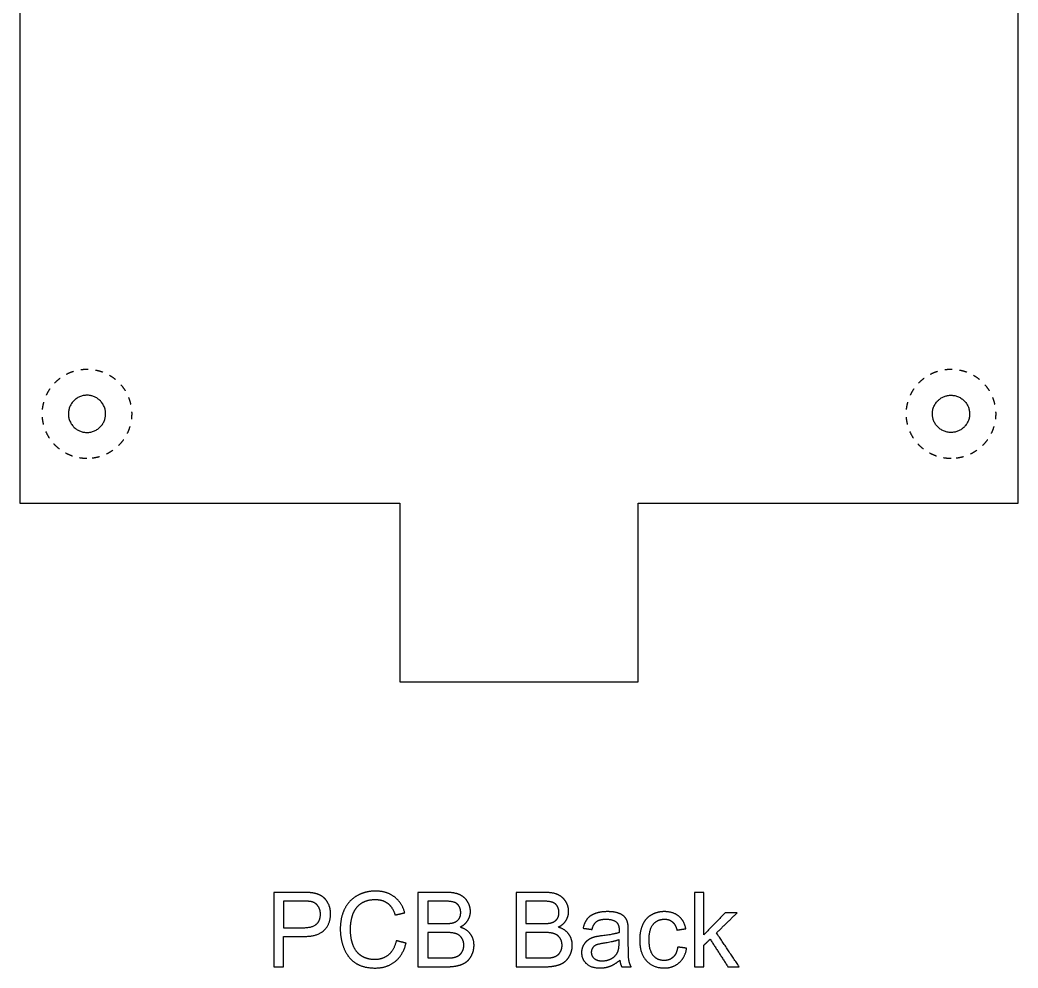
# Model space of a CAD drawing. Header units: millimetres. Extents: x 66 to 134, y -64 to 64.
# Drawn here: x 66.5 to 133.5, y -63.7 to 0 of the extents above; entities that cross this region are included whole.
import ezdxf

# ---------------------------------------------------------------- set-up
doc = ezdxf.new("R2010")
doc.units = ezdxf.units.MM
doc.header["$LTSCALE"] = 0.1
doc.linetypes.add('Dashed', pattern=[10, 5, -5])
doc.layers.add('dxf_release_for_jordan$PCB_v1_240711$back', color=18, linetype='Continuous', true_color=0x000000)

msp = doc.modelspace()

# ---------------------------------------------------------------- linework, layer by layer
at = {"layer": 'dxf_release_for_jordan$PCB_v1_240711$back'}
for p, q in [((85.423, -58.573), (83.539, -58.573)), ((83.539, -58.573), (83.539, -63.57)), ((95.082, -58.573), (93.208, -58.573)), ((93.208, -58.573), (93.208, -63.57)), ((101.678, -58.573), (99.803, -58.573)), ((99.803, -58.573), (99.803, -63.57)), ((85.478, -59.163), (84.2, -59.163)), ((84.2, -59.163), (84.2, -60.949)), ((94.868, -59.163), (93.869, -59.163)), ((93.869, -59.163), (93.869, -60.673)), ((101.463, -59.163), (100.464, -59.163)), ((100.464, -59.163), (100.464, -60.673)), ((84.2, -60.949), (85.491, -60.949)), ((93.869, -60.673), (94.95, -60.673)), ((100.464, -60.673), (101.545, -60.673)), ((84.2, -63.57), (84.2, -61.539)), ((84.2, -61.539), (85.481, -61.539)), ((95.025, -61.262), (93.869, -61.262)), ((93.869, -61.262), (93.869, -62.98)), ((101.62, -61.262), (100.464, -61.262)), ((100.464, -61.262), (100.464, -62.98)), ((83.539, -63.57), (84.2, -63.57)), ((93.208, -63.57), (95.113, -63.57)), ((93.869, -62.98), (95.113, -62.98)), ((99.803, -63.57), (101.708, -63.57)), ((100.464, -62.98), (101.708, -62.98))]:
    msp.add_line(p, q, dxfattribs=at)
at = {"layer": 'dxf_release_for_jordan$PCB_v1_240711$back', "color": 96, "true_color": 0x007f00}
msp.add_lwpolyline([(66.5, 60.93), (66.5, -32.448), (92, -32.448), (92, -44.448), (108, -44.448), (108, -32.448), (133.5, -32.448), (133.5, 60.93)], close=True, dxfattribs=at)
at = {"layer": 'dxf_release_for_jordan$PCB_v1_240711$back', "color": 1, "linetype": 'Dashed', "true_color": 0xff0000}
for points in [[(71, -29.448), (74, -29.448), (74, -26.448), (74, -23.448), (71, -23.448), (68, -23.448), (68, -26.448), (68, -29.448), (71, -29.448)], [(129, -29.448), (132, -29.448), (132, -26.448), (132, -23.448), (129, -23.448), (126, -23.448), (126, -26.448), (126, -29.448), (129, -29.448)]]:
    msp.add_rational_spline(points, [1, 0.707106781187, 1, 0.707106781187, 1, 0.707106781187, 1, 0.707106781187, 1], degree=2, knots=[0, 0, 0, 5.497787, 5.497787, 10.995574, 10.995574, 16.493361, 16.493361, 21.991149, 21.991149, 21.991149], dxfattribs=at)
at = {"layer": 'dxf_release_for_jordan$PCB_v1_240711$back', "color": 96, "true_color": 0x007f00}
for points in [[(69.796, -26.113), (70.13, -24.909), (71.335, -25.243), (72.539, -25.578), (72.204, -26.782), (71.87, -27.987), (70.665, -27.652), (69.461, -27.318), (69.796, -26.113)], [(130.204, -26.113), (129.87, -24.909), (128.665, -25.243), (127.461, -25.578), (127.796, -26.782), (128.13, -27.987), (129.335, -27.652), (130.539, -27.318), (130.204, -26.113)]]:
    msp.add_rational_spline(points, [1, 0.707106781187, 1, 0.707106781187, 1, 0.707106781187, 1, 0.707106781187, 1], degree=2, knots=[0, 0, 0, 1.963495, 1.963495, 3.926991, 3.926991, 5.890486, 5.890486, 7.853982, 7.853982, 7.853982], dxfattribs=at)
at = {"layer": 'dxf_release_for_jordan$PCB_v1_240711$back'}
for points, knots in [([(85.481, -61.539), (86.541, -61.539), (86.947, -61.097), (87.352, -60.656), (87.352, -60.018), (87.352, -59.647), (87.201, -59.337), (87.049, -59.027), (86.8, -58.854), (86.551, -58.682), (86.183, -58.621), (85.921, -58.573), (85.423, -58.573)], [-8, -8, -8, -7, -7, -6, -6, -5, -5, -4, -4, -3, -3, -2, -2, -2]), ([(92.335, -59.943), (92.134, -59.252), (91.623, -58.87), (91.112, -58.488), (90.362, -58.488), (89.701, -58.488), (89.15, -58.79), (88.6, -59.091), (88.302, -59.672), (88.003, -60.254), (88.003, -61.034), (88.003, -61.75), (88.268, -62.374), (88.532, -62.997), (89.038, -63.326), (89.544, -63.655), (90.352, -63.655), (91.132, -63.655), (91.672, -63.227), (92.213, -62.8), (92.421, -61.985)], [-21, -21, -21, -20, -20, -19, -19, -18, -18, -17, -17, -16, -16, -15, -15, -14, -14, -13, -13, -12, -12, -11, -11, -11]), ([(96.04, -60.911), (96.391, -60.738), (96.565, -60.455), (96.739, -60.172), (96.739, -59.851), (96.739, -59.507), (96.543, -59.192), (96.347, -58.877), (96.001, -58.725), (95.655, -58.573), (95.082, -58.573)], [-7, -7, -7, -6, -6, -5, -5, -4, -4, -3, -3, -2, -2, -2]), ([(102.635, -60.911), (102.986, -60.738), (103.16, -60.455), (103.334, -60.172), (103.334, -59.851), (103.334, -59.507), (103.138, -59.192), (102.942, -58.877), (102.596, -58.725), (102.25, -58.573), (101.678, -58.573)], [-7, -7, -7, -6, -6, -5, -5, -4, -4, -3, -3, -2, -2, -2]), ([(85.491, -60.949), (86.132, -60.949), (86.401, -60.71), (86.671, -60.472), (86.671, -60.039), (86.671, -59.725), (86.512, -59.502), (86.354, -59.279), (86.095, -59.207), (85.928, -59.163), (85.478, -59.163)], [1, 1, 1, 2, 2, 3, 3, 4, 4, 5, 5, 6, 6, 6]), ([(91.759, -61.818), (91.623, -62.449), (91.238, -62.769), (90.853, -63.089), (90.297, -63.089), (89.84, -63.089), (89.449, -62.854), (89.057, -62.619), (88.871, -62.144), (88.685, -61.668), (88.685, -61.031), (88.685, -60.536), (88.842, -60.071), (88.999, -59.606), (89.385, -59.33), (89.772, -59.054), (90.348, -59.054), (90.849, -59.054), (91.18, -59.303), (91.511, -59.551), (91.684, -60.097)], [-32, -32, -32, -31, -31, -30, -30, -29, -29, -28, -28, -27, -27, -26, -26, -25, -25, -24, -24, -23, -23, -22, -22, -22]), ([(94.95, -60.673), (95.389, -60.673), (95.58, -60.615), (95.832, -60.54), (95.96, -60.366), (96.088, -60.192), (96.088, -59.93), (96.088, -59.681), (95.969, -59.492), (95.849, -59.303), (95.628, -59.233), (95.406, -59.163), (94.868, -59.163)], [1, 1, 1, 2, 2, 3, 3, 4, 4, 5, 5, 6, 6, 7, 7, 7]), ([(101.545, -60.673), (101.984, -60.673), (102.175, -60.615), (102.427, -60.54), (102.555, -60.366), (102.683, -60.192), (102.683, -59.93), (102.683, -59.681), (102.564, -59.492), (102.444, -59.303), (102.223, -59.233), (102.001, -59.163), (101.463, -59.163)], [1, 1, 1, 2, 2, 3, 3, 4, 4, 5, 5, 6, 6, 7, 7, 7]), ([(107.308, -60.669), (107.254, -60.417), (107.117, -60.252), (106.981, -60.087), (106.691, -59.978), (106.401, -59.868), (105.938, -59.868), (105.471, -59.868), (105.117, -59.996), (104.762, -60.124), (104.575, -60.361), (104.387, -60.598), (104.305, -60.983)], [-22, -22, -22, -21, -21, -20, -20, -19, -19, -18, -18, -17, -17, -16, -16, -16]), ([(111.197, -61.014), (111.091, -60.465), (110.716, -60.167), (110.342, -59.868), (109.752, -59.868), (109.285, -59.868), (108.888, -60.088), (108.491, -60.308), (108.297, -60.748), (108.102, -61.187), (108.102, -61.774), (108.102, -62.68), (108.554, -63.166), (109.005, -63.652), (109.748, -63.652), (110.342, -63.652), (110.749, -63.299), (111.156, -62.946), (111.255, -62.322)], [-18, -18, -18, -17, -17, -16, -16, -15, -15, -14, -14, -13, -13, -12, -12, -11, -11, -10, -10, -9, -9, -9]), ([(95.113, -63.57), (95.59, -63.57), (95.919, -63.486), (96.248, -63.403), (96.466, -63.239), (96.684, -63.076), (96.833, -62.774), (96.981, -62.472), (96.981, -62.121), (96.981, -61.685), (96.737, -61.365), (96.494, -61.044), (96.04, -60.911)], [-13, -13, -13, -12, -12, -11, -11, -10, -10, -9, -9, -8, -8, -7, -7, -7]), ([(101.708, -63.57), (102.185, -63.57), (102.514, -63.486), (102.843, -63.403), (103.061, -63.239), (103.279, -63.076), (103.428, -62.774), (103.576, -62.472), (103.576, -62.121), (103.576, -61.685), (103.332, -61.365), (103.089, -61.044), (102.635, -60.911)], [-13, -13, -13, -12, -12, -11, -11, -10, -10, -9, -9, -8, -8, -7, -7, -7]), ([(104.905, -61.065), (105.004, -60.68), (105.21, -60.528), (105.416, -60.376), (105.849, -60.376), (106.313, -60.376), (106.548, -60.584), (106.722, -60.738), (106.722, -61.113), (106.722, -61.147), (106.718, -61.273)], [-15, -15, -15, -14, -14, -13, -13, -12, -12, -11, -11, -10, -10, -10]), ([(110.652, -62.244), (110.587, -62.704), (110.345, -62.926), (110.103, -63.147), (109.742, -63.147), (109.292, -63.147), (109.012, -62.817), (108.733, -62.486), (108.733, -61.757), (108.733, -61.038), (109.022, -60.705), (109.312, -60.373), (109.776, -60.373), (110.082, -60.373), (110.299, -60.557), (110.515, -60.741), (110.601, -61.106)], [-27, -27, -27, -26, -26, -25, -25, -24, -24, -23, -23, -22, -22, -21, -21, -20, -20, -19, -19, -19]), ([(95.113, -62.98), (95.434, -62.98), (95.563, -62.956), (95.791, -62.915), (95.945, -62.82), (96.098, -62.725), (96.197, -62.542), (96.296, -62.36), (96.296, -62.121), (96.296, -61.842), (96.153, -61.636), (96.01, -61.429), (95.756, -61.346), (95.502, -61.262), (95.025, -61.262)], [1, 1, 1, 2, 2, 3, 3, 4, 4, 5, 5, 6, 6, 7, 7, 8, 8, 8]), ([(101.708, -62.98), (102.029, -62.98), (102.158, -62.956), (102.387, -62.915), (102.54, -62.82), (102.693, -62.725), (102.792, -62.542), (102.891, -62.36), (102.891, -62.121), (102.891, -61.842), (102.748, -61.636), (102.605, -61.429), (102.351, -61.346), (102.097, -61.262), (101.62, -61.262)], [1, 1, 1, 2, 2, 3, 3, 4, 4, 5, 5, 6, 6, 7, 7, 8, 8, 8]), ([(106.718, -61.273), (106.367, -61.395), (105.624, -61.484), (105.26, -61.528), (105.079, -61.576), (104.834, -61.644), (104.638, -61.777), (104.442, -61.91), (104.321, -62.13), (104.2, -62.35), (104.2, -62.616), (104.2, -63.069), (104.52, -63.36), (104.84, -63.652), (105.437, -63.652), (105.798, -63.652), (106.113, -63.532), (106.429, -63.413), (106.77, -63.123)], [-10, -10, -10, -9, -9, -8, -8, -7, -7, -6, -6, -5, -5, -4, -4, -3, -3, -2, -2, -1, -1, -1]), ([(106.718, -61.753), (106.384, -61.89), (105.716, -61.985), (105.338, -62.04), (105.181, -62.108), (105.025, -62.176), (104.939, -62.307), (104.854, -62.438), (104.854, -62.599), (104.854, -62.844), (105.04, -63.008), (105.226, -63.171), (105.584, -63.171), (105.938, -63.171), (106.214, -63.016), (106.49, -62.861), (106.62, -62.592), (106.718, -62.384), (106.718, -61.978)], [0, 0, 0, 1, 1, 2, 2, 3, 3, 4, 4, 5, 5, 6, 6, 7, 7, 8, 8, 9, 9, 9]), ([(107.533, -63.57), (107.417, -63.362), (107.378, -63.135), (107.339, -62.909), (107.339, -62.053)], [-26, -26, -26, -25, -25, -24, -24, -24])]:
    msp.add_open_spline(points, degree=2, knots=knots, dxfattribs=at)
for points in [[(112.397, -58.573), (112.09, -58.573), (111.783, -58.573)], [(111.783, -58.573), (111.783, -61.072), (111.783, -63.57)], [(112.397, -61.423), (112.397, -59.998), (112.397, -58.573)], [(91.684, -60.097), (92.01, -60.02), (92.335, -59.943)], [(113.849, -59.95), (113.123, -60.686), (112.397, -61.423)], [(113.259, -61.293), (113.951, -60.622), (114.643, -59.95)], [(114.643, -59.95), (114.246, -59.95), (113.849, -59.95)], [(107.339, -61.235), (107.339, -60.826), (107.308, -60.669)], [(104.305, -60.983), (104.605, -61.024), (104.905, -61.065)], [(107.339, -62.053), (107.339, -61.644), (107.339, -61.235)], [(110.601, -61.106), (110.899, -61.06), (111.197, -61.014)], [(114.783, -63.57), (114.021, -62.432), (113.259, -61.293)], [(92.421, -61.985), (92.09, -61.902), (91.759, -61.818)], [(106.718, -61.978), (106.718, -61.866), (106.718, -61.753)], [(111.255, -62.322), (110.953, -62.283), (110.652, -62.244)], [(112.397, -62.135), (112.613, -61.927), (112.83, -61.719)], [(112.397, -63.57), (112.397, -62.852), (112.397, -62.135)], [(112.83, -61.719), (113.428, -62.645), (114.026, -63.57)], [(106.77, -63.123), (106.797, -63.379), (106.892, -63.57)], [(106.892, -63.57), (107.213, -63.57), (107.533, -63.57)], [(111.783, -63.57), (112.09, -63.57), (112.397, -63.57)], [(114.026, -63.57), (114.404, -63.57), (114.783, -63.57)]]:
    msp.add_open_spline(points, degree=2, dxfattribs=at)

doc.saveas('drawing.dxf')
